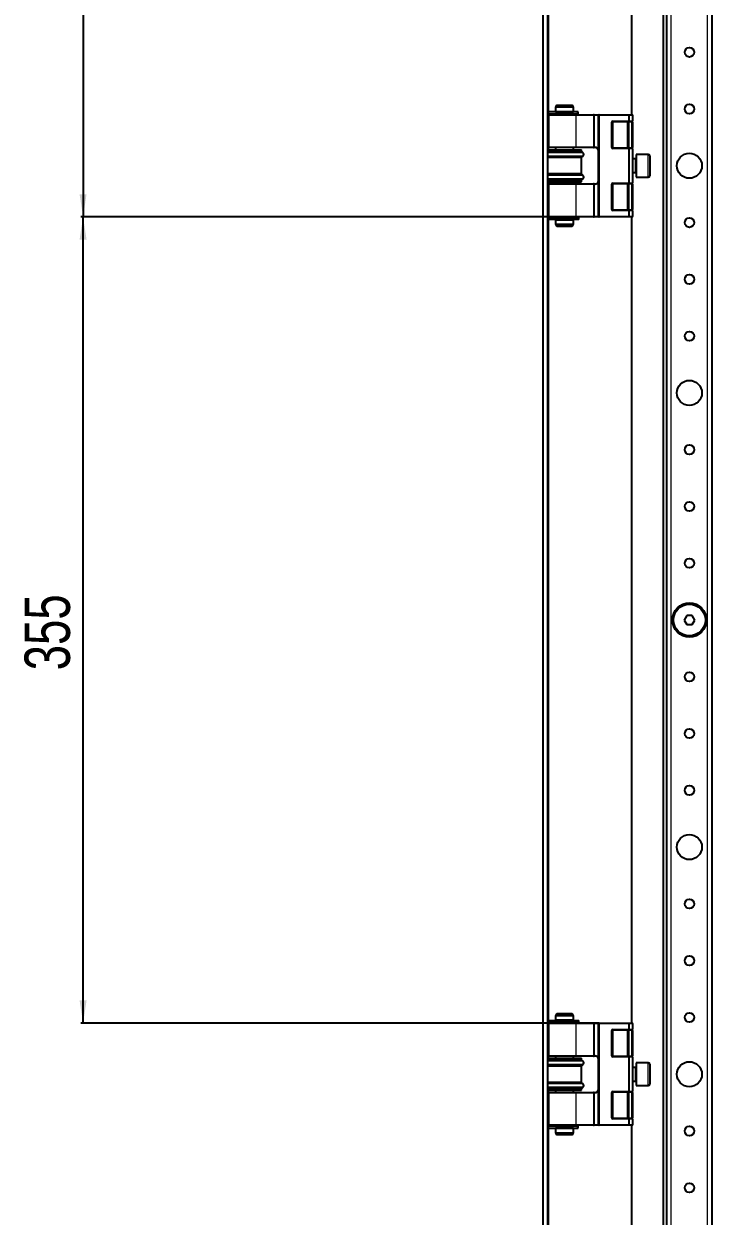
# Model space of a CAD drawing. Header units: millimetres. Extents: x -983 to 2905, y -1229 to 1219.
# Drawn here: x -983 to -680, y -386 to 139 of the extents above; entities that cross this region are included whole.
import ezdxf

# ---------------------------------------------------------------- set-up
doc = ezdxf.new("R2010")
doc.units = ezdxf.units.MM
doc.layers.add('FORMAT', color=7, linetype='Continuous')
doc.styles.add('SLDTEXTSTYLE0', font='TXT', dxfattribs={"width": 0.75})
doc.dimstyles.new('SLDDIMSTYLE0', dxfattribs={"dimtxt": 20, "dimasz": 10, "dimexe": 0, "dimexo": 0.0625, "dimgap": 5, "dimtad": 2, "dimdec": 1, "dimrnd": 1e-09, "dimzin": 12, "dimdsep": 46, "dimtxsty": 'SLDTEXTSTYLE0', "dimsah": 1, "dimcen": 0.09, "dimadec": 0, "dimazin": 3, "dimtfac": 1, "dimtofl": 0, "dimtmove": 0, "dimatfit": 3, "dimfxl": 0, "dimfrac": 2, "dimtolj": 1, "dimtzin": 12, "dimarcsym": 0})

# ---------------------------------------------------------------- blocks, each defined once
blk = doc.blocks.new('_D_6')
at = {"layer": 'FORMAT'}
for p, q in [((-751.47, 449.38), (-957.65, 449.38)), ((-956.65, 449.38), (-956.65, 54.38)), ((-739.86, 54.38), (-957.65, 54.38))]:
    blk.add_line(p, q, dxfattribs=at)
for points in [[(-956.65, 449.38), (-958.19, 439.38), (-955.11, 439.38)], [(-956.65, 54.38), (-955.11, 64.38), (-958.19, 64.38)]]:
    blk.add_solid(points, dxfattribs=at)
at = {"layer": 'FORMAT', "insert": (-982.43, 229.72), "char_height": 20, "attachment_point": 1, "rotation": 90, "style": 'SLDTEXTSTYLE0'}
blk.add_mtext('395', dxfattribs=at)
blk = doc.blocks.new('_D_7')
at = {"layer": 'FORMAT'}
for p, q in [((-729.47, 54.38), (-957.65, 54.38)), ((-956.65, -300.62), (-956.65, 54.38)), ((-729.47, -300.62), (-957.65, -300.62))]:
    blk.add_line(p, q, dxfattribs=at)
for points in [[(-956.65, 54.38), (-958.19, 44.38), (-955.11, 44.38)], [(-956.65, -300.62), (-955.11, -290.62), (-958.19, -290.62)]]:
    blk.add_solid(points, dxfattribs=at)
at = {"layer": 'FORMAT', "insert": (-982.43, -145.28), "char_height": 20, "attachment_point": 1, "rotation": 90, "style": 'SLDTEXTSTYLE0'}
blk.add_mtext('355', dxfattribs=at)

msp = doc.modelspace()

# ---------------------------------------------------------------- linework, layer by layer
at = {"color": 7, "linetype": 'Continuous', "lineweight": 25}
for p, q in [((-754.16, 554.38), (-754.16, -800.62)), ((-752.16, 554.38), (-752.16, -800.62)), ((-701.16, 522.88), (-701.16, -769.12)), ((-699.66, -740.62), (-699.66, 494.38)), ((-679.66, -740.62), (-679.66, 494.38)), ((-715.16, 404.38), (-715.16, 99.38)), ((-751.81, 100.58), (-751.81, 99.68)), ((-738.82, 100.58), (-751.81, 100.58)), ((-748.08, 103.63), (-748.66, 102.63)), ((-748.66, 102.63), (-748.66, 100.63)), ((-745.19, 102.63), (-748.66, 102.63)), ((-748.66, 100.63), (-745.19, 100.63)), ((-748.16, 100.63), (-748.16, 100.58)), ((-748.08, 103.63), (-745.11, 103.63)), ((-740.66, 102.63), (-745.19, 102.63)), ((-745.19, 100.63), (-740.66, 100.63)), ((-745.11, 103.63), (-741.24, 103.63)), ((-740.66, 102.63), (-741.24, 103.63)), ((-741.16, 100.58), (-741.16, 100.63)), ((-740.66, 100.63), (-740.66, 102.63)), ((-738.74, 100.58), (-738.82, 100.58)), ((-738.74, 99.68), (-738.74, 100.58)), ((-738.72, 100.58), (-738.74, 100.58)), ((-738.72, 99.68), (-738.72, 100.58)), ((-738.82, 99.68), (-751.81, 99.68)), ((-751.66, 99.18), (-751.66, 85.08)), ((-751.46, 99.38), (-739.85, 99.38)), ((-748.66, 99.63), (-748.66, 99.38)), ((-748.66, 99.63), (-745.19, 99.63)), ((-748.16, 99.68), (-748.16, 99.63)), ((-745.19, 99.63), (-740.66, 99.63)), ((-741.16, 99.63), (-741.16, 99.68)), ((-740.66, 99.38), (-740.66, 99.63)), ((-739.85, 99.38), (-731.96, 99.38)), ((-738.74, 99.68), (-738.82, 99.68)), ((-738.72, 99.68), (-738.74, 99.68)), ((-731.68, 99.38), (-731.96, 99.38)), ((-731.68, 99.38), (-729.46, 99.38)), ((-729.66, 54.58), (-729.66, 99.18)), ((-729.46, 99.38), (-716.24, 99.38)), ((-723.66, 96.08), (-723.66, 84.98)), ((-716.28, 96.38), (-723.36, 96.38)), ((-716.66, 96.08), (-716.66, 84.98)), ((-714.96, 96.38), (-716.28, 96.38)), ((-716.24, 99.38), (-714.86, 99.38)), ((-716.16, 96.68), (-716.16, 99.18)), ((-714.66, 99.18), (-714.66, 96.68)), ((-714.66, 96.08), (-714.66, 96.68)), ((-714.66, 96.08), (-714.66, 84.98)), ((-739.85, 84.88), (-751.46, 84.88)), ((-748.66, 84.88), (-748.66, 83.88)), ((-740.66, 83.88), (-740.66, 84.88)), ((-731.96, 84.88), (-739.85, 84.88)), ((-731.96, 84.88), (-731.68, 84.88)), ((-731.16, 84.88), (-731.68, 84.88)), ((-723.36, 84.68), (-716.28, 84.68)), ((-716.28, 84.68), (-714.96, 84.68)), ((-716.16, 69.38), (-716.16, 84.38)), ((-714.66, 84.38), (-714.66, 84.98)), ((-714.66, 84.38), (-714.66, 69.38)), ((-752.16, 83.88), (-737.16, 83.88)), ((-737.16, 83.28), (-752.16, 83.28)), ((-737.16, 80.48), (-752.16, 80.48)), ((-737.16, 83.28), (-737.16, 83.88)), ((-736.46, 82.6), (-737.16, 83.28)), ((-737.16, 80.48), (-736.46, 81.17)), ((-737.16, 73.28), (-737.16, 80.48)), ((-713.41, 79.88), (-714.66, 79.88)), ((-707.76, 81.88), (-713.16, 81.88)), ((-713.16, 81.88), (-713.16, 71.88)), ((-707.16, 81.28), (-707.16, 72.48)), ((-714.66, 73.88), (-713.41, 73.88)), ((-737.16, 73.28), (-752.16, 73.28)), ((-737.16, 70.48), (-752.16, 70.48)), ((-752.16, 69.88), (-737.16, 69.88)), ((-751.66, 68.68), (-751.66, 54.58)), ((-751.46, 68.88), (-739.85, 68.88)), ((-748.66, 69.88), (-748.66, 68.88)), ((-740.66, 68.88), (-740.66, 69.88)), ((-739.85, 68.88), (-731.96, 68.88)), ((-736.46, 72.6), (-737.16, 73.28)), ((-737.16, 70.48), (-736.46, 71.17)), ((-737.16, 69.88), (-737.16, 70.48)), ((-731.68, 68.88), (-731.96, 68.88)), ((-731.68, 68.88), (-731.16, 68.88)), ((-723.66, 68.78), (-723.66, 57.68)), ((-716.28, 69.08), (-723.36, 69.08)), ((-716.66, 68.78), (-716.66, 57.68)), ((-714.96, 69.08), (-716.28, 69.08)), ((-714.66, 68.78), (-714.66, 69.38)), ((-714.66, 68.78), (-714.66, 57.68)), ((-713.16, 71.88), (-707.76, 71.88)), ((-751.81, 54.08), (-751.81, 53.18)), ((-738.34, 54.08), (-751.81, 54.08)), ((-738.34, 53.18), (-751.81, 53.18)), ((-739.85, 54.38), (-751.46, 54.38)), ((-748.66, 54.38), (-748.66, 54.13)), ((-748.66, 54.13), (-745.19, 54.13)), ((-748.66, 53.13), (-748.66, 51.13)), ((-748.66, 53.13), (-745.19, 53.13)), ((-748.16, 54.13), (-748.16, 54.08)), ((-748.16, 53.18), (-748.16, 53.13)), ((-745.19, 54.13), (-740.66, 54.13)), ((-745.19, 53.13), (-740.66, 53.13)), ((-741.16, 54.08), (-741.16, 54.13)), ((-741.16, 53.13), (-741.16, 53.18)), ((-740.66, 54.13), (-740.66, 54.38)), ((-740.66, 51.13), (-740.66, 53.13)), ((-731.96, 54.38), (-739.85, 54.38)), ((-738.29, 54.08), (-738.34, 54.08)), ((-738.29, 53.18), (-738.34, 53.18)), ((-738.29, 53.18), (-738.29, 54.08)), ((-731.96, 54.38), (-731.68, 54.38)), ((-729.46, 54.38), (-731.68, 54.38)), ((-716.24, 54.38), (-729.46, 54.38)), ((-723.36, 57.38), (-716.28, 57.38)), ((-716.28, 57.38), (-714.96, 57.38)), ((-714.86, 54.38), (-716.24, 54.38)), ((-716.16, 54.58), (-716.16, 57.08)), ((-715.16, 54.38), (-715.16, -300.62)), ((-714.66, 57.08), (-714.66, 57.68)), ((-714.66, 57.08), (-714.66, 54.58)), ((-748.66, 51.13), (-748.08, 50.13)), ((-748.66, 51.13), (-740.66, 51.13)), ((-741.24, 50.13), (-748.08, 50.13)), ((-741.24, 50.13), (-740.66, 51.13)), ((-690.81, -121.12), (-691.97, -123.12)), ((-691.97, -123.12), (-690.81, -125.12)), ((-688.5, -121.12), (-690.81, -121.12)), ((-690.81, -125.12), (-688.5, -125.12)), ((-687.35, -123.12), (-688.5, -121.12)), ((-688.5, -125.12), (-687.35, -123.12)), ((-748.08, -296.37), (-748.66, -297.37)), ((-748.66, -297.37), (-748.66, -299.37)), ((-745.19, -297.37), (-748.66, -297.37)), ((-748.08, -296.37), (-745.11, -296.37)), ((-740.66, -297.37), (-745.19, -297.37)), ((-745.11, -296.37), (-741.24, -296.37)), ((-740.66, -297.37), (-741.24, -296.37)), ((-740.66, -299.37), (-740.66, -297.37)), ((-751.81, -299.42), (-751.81, -300.32)), ((-751.81, -299.42), (-738.34, -299.42)), ((-751.81, -300.32), (-738.34, -300.32)), ((-751.66, -300.82), (-751.66, -314.92)), ((-751.46, -300.62), (-739.85, -300.62)), ((-740.66, -299.37), (-748.66, -299.37)), ((-748.66, -300.37), (-748.66, -300.62)), ((-740.66, -300.37), (-748.66, -300.37)), ((-748.16, -299.37), (-748.16, -299.42)), ((-748.16, -300.32), (-748.16, -300.37)), ((-741.16, -299.42), (-741.16, -299.37)), ((-741.16, -300.37), (-741.16, -300.32)), ((-740.66, -300.62), (-740.66, -300.37)), ((-739.85, -300.62), (-731.96, -300.62)), ((-738.34, -299.42), (-738.29, -299.42)), ((-738.34, -300.32), (-738.29, -300.32)), ((-738.29, -300.32), (-738.29, -299.42)), ((-731.68, -300.62), (-731.96, -300.62)), ((-731.68, -300.62), (-729.46, -300.62)), ((-729.66, -345.42), (-729.66, -300.82)), ((-729.46, -300.62), (-716.24, -300.62)), ((-723.66, -303.92), (-723.66, -315.02)), ((-716.28, -303.62), (-723.36, -303.62)), ((-716.66, -303.92), (-716.66, -315.02)), ((-714.96, -303.62), (-716.28, -303.62)), ((-716.24, -300.62), (-714.86, -300.62)), ((-716.16, -303.32), (-716.16, -300.82)), ((-714.66, -300.82), (-714.66, -303.32)), ((-714.66, -303.92), (-714.66, -303.32)), ((-714.66, -303.92), (-714.66, -315.02)), ((-752.16, -316.12), (-737.16, -316.12)), ((-737.16, -316.72), (-752.16, -316.72)), ((-737.16, -319.52), (-752.16, -319.52)), ((-739.85, -315.12), (-751.46, -315.12)), ((-748.66, -315.12), (-748.66, -316.12)), ((-740.66, -316.12), (-740.66, -315.12)), ((-731.96, -315.12), (-739.85, -315.12)), ((-737.16, -316.72), (-737.16, -316.12)), ((-736.46, -317.4), (-737.16, -316.72)), ((-737.16, -319.52), (-736.46, -318.83)), ((-737.16, -326.72), (-737.16, -319.52)), ((-731.96, -315.12), (-731.68, -315.12)), ((-731.16, -315.12), (-731.68, -315.12)), ((-723.36, -315.32), (-716.28, -315.32)), ((-716.28, -315.32), (-714.96, -315.32)), ((-716.16, -330.62), (-716.16, -315.62)), ((-714.66, -315.62), (-714.66, -315.02)), ((-714.66, -315.62), (-714.66, -330.62)), ((-713.41, -320.12), (-714.66, -320.12)), ((-707.76, -318.12), (-713.16, -318.12)), ((-713.16, -318.12), (-713.16, -323.12)), ((-707.16, -318.72), (-707.16, -323.12)), ((-713.16, -323.12), (-713.16, -328.12)), ((-707.16, -323.12), (-707.16, -327.52)), ((-737.16, -326.72), (-752.16, -326.72)), ((-737.16, -329.52), (-752.16, -329.52)), ((-752.16, -330.12), (-737.16, -330.12)), ((-748.66, -330.12), (-748.66, -331.12)), ((-740.66, -331.12), (-740.66, -330.12)), ((-736.46, -327.4), (-737.16, -326.72)), ((-737.16, -329.52), (-736.46, -328.83)), ((-737.16, -330.12), (-737.16, -329.52)), ((-714.66, -326.12), (-713.41, -326.12)), ((-714.66, -331.22), (-714.66, -330.62)), ((-713.16, -328.12), (-707.76, -328.12)), ((-751.66, -331.32), (-751.66, -345.42)), ((-751.46, -331.12), (-739.85, -331.12)), ((-739.85, -331.12), (-731.96, -331.12)), ((-731.68, -331.12), (-731.96, -331.12)), ((-731.68, -331.12), (-731.16, -331.12)), ((-723.66, -331.22), (-723.66, -342.32)), ((-716.28, -330.92), (-723.36, -330.92)), ((-716.66, -331.22), (-716.66, -342.32)), ((-714.96, -330.92), (-716.28, -330.92)), ((-714.66, -331.22), (-714.66, -342.32)), ((-751.81, -345.92), (-751.81, -346.82)), ((-751.81, -345.92), (-738.82, -345.92)), ((-739.85, -345.62), (-751.46, -345.62)), ((-748.66, -345.62), (-748.66, -345.87)), ((-740.66, -345.87), (-748.66, -345.87)), ((-748.16, -345.87), (-748.16, -345.92)), ((-741.16, -345.92), (-741.16, -345.87)), ((-740.66, -345.87), (-740.66, -345.62)), ((-731.96, -345.62), (-739.85, -345.62)), ((-738.82, -345.92), (-738.74, -345.92)), ((-738.74, -346.82), (-738.74, -345.92)), ((-738.74, -345.92), (-738.72, -345.92)), ((-738.72, -346.82), (-738.72, -345.92)), ((-731.96, -345.62), (-731.68, -345.62)), ((-729.46, -345.62), (-731.68, -345.62)), ((-716.24, -345.62), (-729.46, -345.62)), ((-723.36, -342.62), (-716.28, -342.62)), ((-716.28, -342.62), (-714.96, -342.62)), ((-714.86, -345.62), (-716.24, -345.62)), ((-716.16, -345.42), (-716.16, -342.92)), ((-715.16, -345.62), (-715.16, -650.62)), ((-714.66, -342.92), (-714.66, -342.32)), ((-714.66, -342.92), (-714.66, -345.42)), ((-751.81, -346.82), (-738.82, -346.82)), ((-748.66, -346.87), (-748.66, -348.87)), ((-740.66, -346.87), (-748.66, -346.87)), ((-748.66, -348.87), (-748.08, -349.87)), ((-748.66, -348.87), (-740.66, -348.87)), ((-748.16, -346.82), (-748.16, -346.87)), ((-741.24, -349.87), (-748.08, -349.87)), ((-741.24, -349.87), (-740.66, -348.87)), ((-741.16, -346.87), (-741.16, -346.82)), ((-740.66, -348.87), (-740.66, -346.87)), ((-738.82, -346.82), (-738.74, -346.82)), ((-738.74, -346.82), (-738.72, -346.82))]:
    msp.add_line(p, q, dxfattribs=at)
at = {"color": 8, "linetype": 'Continuous', "lineweight": 18}
for p, q in [((-697.66, -740.62), (-697.66, 494.38)), ((-681.66, -740.62), (-681.66, 494.38)), ((-751.56, 100.58), (-751.56, 403.18)), ((-738.82, 99.68), (-738.82, 100.58)), ((-739.71, 99.18), (-751.66, 99.18)), ((-751.56, 99.36), (-751.56, 99.68)), ((-739.71, 99.18), (-739.71, 85.08)), ((-731.82, 99.18), (-739.71, 99.18)), ((-731.82, 85.08), (-731.82, 99.18)), ((-731.68, 99.18), (-731.82, 99.18)), ((-731.68, 99.18), (-731.68, 99.38)), ((-731.68, 99.18), (-731.68, 85.08)), ((-729.66, 99.18), (-731.68, 99.18)), ((-729.66, 99.18), (-729.46, 99.18)), ((-729.46, 99.38), (-729.46, 99.18)), ((-729.46, 99.18), (-729.46, 54.58)), ((-716.16, 99.18), (-729.46, 99.18)), ((-723.96, 84.98), (-723.96, 96.08)), ((-723.96, 96.08), (-723.66, 96.08)), ((-723.66, 96.08), (-723.36, 96.08)), ((-723.36, 96.68), (-716.16, 96.68)), ((-723.36, 96.68), (-723.36, 96.38)), ((-723.36, 96.38), (-723.36, 96.08)), ((-716.96, 96.08), (-723.36, 96.08)), ((-723.36, 96.08), (-723.36, 84.98)), ((-716.96, 96.38), (-716.96, 96.08)), ((-716.96, 96.08), (-716.66, 96.08)), ((-716.96, 84.98), (-716.96, 96.08)), ((-716.66, 96.08), (-716.36, 96.08)), ((-716.36, 96.38), (-716.36, 96.08)), ((-714.96, 96.08), (-716.36, 96.08)), ((-716.36, 96.08), (-716.36, 84.98)), ((-714.66, 99.18), (-716.16, 99.18)), ((-716.16, 96.68), (-714.66, 96.68)), ((-714.96, 96.38), (-714.96, 96.08)), ((-714.66, 96.08), (-714.96, 96.08)), ((-714.96, 84.98), (-714.96, 96.08)), ((-751.66, 85.08), (-739.71, 85.08)), ((-751.56, 83.88), (-751.56, 84.91)), ((-739.71, 85.08), (-731.82, 85.08)), ((-731.68, 85.08), (-731.82, 85.08)), ((-731.68, 84.88), (-731.68, 85.08)), ((-731.68, 85.08), (-731.16, 85.08)), ((-731.16, 84.88), (-731.16, 85.08)), ((-723.66, 84.98), (-723.96, 84.98)), ((-723.36, 84.98), (-723.66, 84.98)), ((-723.36, 84.98), (-716.96, 84.98)), ((-723.36, 84.98), (-723.36, 84.68)), ((-723.36, 84.68), (-723.36, 84.38)), ((-716.16, 84.38), (-723.36, 84.38)), ((-716.96, 84.98), (-716.96, 84.68)), ((-716.66, 84.98), (-716.96, 84.98)), ((-716.36, 84.98), (-716.66, 84.98)), ((-716.36, 84.98), (-714.96, 84.98)), ((-716.36, 84.98), (-716.36, 84.68)), ((-714.66, 84.38), (-716.16, 84.38)), ((-714.96, 84.98), (-714.96, 84.68)), ((-714.96, 84.98), (-714.66, 84.98)), ((-736.46, 82.6), (-752.16, 82.6)), ((-736.46, 81.17), (-752.16, 81.17)), ((-713.41, 76.88), (-713.41, 79.88)), ((-707.76, 71.88), (-707.76, 81.88)), ((-713.41, 73.88), (-713.41, 76.88)), ((-736.46, 72.6), (-752.16, 72.6)), ((-736.46, 71.17), (-752.16, 71.17)), ((-739.71, 68.68), (-751.66, 68.68)), ((-751.56, 68.86), (-751.56, 69.88)), ((-739.71, 68.68), (-739.71, 54.58)), ((-731.82, 68.68), (-739.71, 68.68)), ((-731.82, 54.58), (-731.82, 68.68)), ((-731.82, 68.68), (-731.68, 68.68)), ((-731.68, 68.68), (-731.68, 68.88)), ((-731.68, 68.68), (-731.68, 54.58)), ((-731.16, 68.68), (-731.68, 68.68)), ((-731.16, 68.68), (-731.16, 68.88)), ((-723.96, 57.68), (-723.96, 68.78)), ((-723.96, 68.78), (-723.66, 68.78)), ((-723.66, 68.78), (-723.36, 68.78)), ((-723.36, 69.38), (-716.16, 69.38)), ((-723.36, 69.08), (-723.36, 69.38)), ((-723.36, 69.08), (-723.36, 68.78)), ((-716.96, 68.78), (-723.36, 68.78)), ((-723.36, 68.78), (-723.36, 57.68)), ((-716.96, 69.08), (-716.96, 68.78)), ((-716.96, 68.78), (-716.66, 68.78)), ((-716.96, 57.68), (-716.96, 68.78)), ((-716.66, 68.78), (-716.36, 68.78)), ((-716.36, 68.78), (-716.36, 69.08)), ((-714.96, 68.78), (-716.36, 68.78)), ((-716.36, 68.78), (-716.36, 57.68)), ((-716.16, 69.38), (-714.66, 69.38)), ((-714.96, 68.78), (-714.96, 69.08)), ((-714.96, 68.78), (-714.66, 68.78)), ((-714.96, 57.68), (-714.96, 68.78)), ((-751.66, 54.58), (-739.71, 54.58)), ((-751.56, 54.08), (-751.56, 54.41)), ((-751.56, -299.42), (-751.56, 53.18)), ((-739.71, 54.58), (-731.82, 54.58)), ((-738.34, 53.18), (-738.34, 54.08)), ((-731.82, 54.58), (-731.68, 54.58)), ((-731.68, 54.38), (-731.68, 54.58)), ((-731.68, 54.58), (-729.66, 54.58)), ((-729.46, 54.58), (-729.66, 54.58)), ((-729.46, 54.58), (-716.16, 54.58)), ((-729.46, 54.58), (-729.46, 54.38)), ((-723.96, 57.68), (-723.66, 57.68)), ((-723.66, 57.68), (-723.36, 57.68)), ((-723.36, 57.68), (-716.96, 57.68)), ((-723.36, 57.68), (-723.36, 57.38)), ((-723.36, 57.08), (-723.36, 57.38)), ((-716.16, 57.08), (-723.36, 57.08)), ((-716.96, 57.68), (-716.96, 57.38)), ((-716.96, 57.68), (-716.66, 57.68)), ((-716.66, 57.68), (-716.36, 57.68)), ((-716.36, 57.38), (-716.36, 57.68)), ((-716.36, 57.68), (-714.96, 57.68)), ((-714.66, 57.08), (-716.16, 57.08)), ((-716.16, 54.58), (-714.66, 54.58)), ((-714.96, 57.38), (-714.96, 57.68)), ((-714.96, 57.68), (-714.66, 57.68)), ((-739.71, -300.82), (-751.66, -300.82)), ((-751.56, -300.64), (-751.56, -300.32)), ((-739.71, -300.82), (-739.71, -314.92)), ((-731.82, -300.82), (-739.71, -300.82)), ((-738.34, -299.42), (-738.34, -300.32)), ((-731.82, -314.92), (-731.82, -300.82)), ((-731.68, -300.82), (-731.82, -300.82)), ((-731.68, -300.82), (-731.68, -300.62)), ((-731.68, -300.82), (-731.68, -314.92)), ((-729.66, -300.82), (-731.68, -300.82)), ((-729.66, -300.82), (-729.46, -300.82)), ((-729.46, -300.62), (-729.46, -300.82)), ((-729.46, -300.82), (-729.46, -345.42)), ((-716.16, -300.82), (-729.46, -300.82)), ((-723.96, -315.02), (-723.96, -303.92)), ((-723.96, -303.92), (-723.66, -303.92)), ((-723.66, -303.92), (-723.36, -303.92)), ((-723.36, -303.32), (-716.16, -303.32)), ((-723.36, -303.32), (-723.36, -303.62)), ((-723.36, -303.62), (-723.36, -303.92)), ((-716.96, -303.92), (-723.36, -303.92)), ((-723.36, -303.92), (-723.36, -315.02)), ((-716.96, -303.62), (-716.96, -303.92)), ((-716.96, -303.92), (-716.66, -303.92)), ((-716.96, -315.02), (-716.96, -303.92)), ((-716.66, -303.92), (-716.36, -303.92)), ((-716.36, -303.62), (-716.36, -303.92)), ((-714.96, -303.92), (-716.36, -303.92)), ((-716.36, -303.92), (-716.36, -315.02)), ((-714.66, -300.82), (-716.16, -300.82)), ((-716.16, -303.32), (-714.66, -303.32)), ((-714.96, -303.62), (-714.96, -303.92)), ((-714.66, -303.92), (-714.96, -303.92)), ((-714.96, -315.02), (-714.96, -303.92)), ((-751.66, -314.92), (-739.71, -314.92)), ((-739.71, -314.92), (-731.82, -314.92)), ((-731.68, -314.92), (-731.82, -314.92)), ((-731.68, -315.12), (-731.68, -314.92)), ((-731.68, -314.92), (-731.16, -314.92)), ((-731.16, -315.12), (-731.16, -314.92)), ((-736.46, -317.4), (-752.16, -317.4)), ((-736.46, -318.83), (-752.16, -318.83)), ((-751.56, -316.12), (-751.56, -315.09)), ((-723.66, -315.02), (-723.96, -315.02)), ((-723.36, -315.02), (-723.66, -315.02)), ((-723.36, -315.02), (-716.96, -315.02)), ((-723.36, -315.02), (-723.36, -315.32)), ((-723.36, -315.32), (-723.36, -315.62)), ((-716.16, -315.62), (-723.36, -315.62)), ((-716.96, -315.02), (-716.96, -315.32)), ((-716.66, -315.02), (-716.96, -315.02)), ((-716.36, -315.02), (-716.66, -315.02)), ((-716.36, -315.02), (-714.96, -315.02)), ((-716.36, -315.02), (-716.36, -315.32)), ((-714.66, -315.62), (-716.16, -315.62)), ((-714.96, -315.02), (-714.96, -315.32)), ((-714.96, -315.02), (-714.66, -315.02)), ((-713.41, -326.12), (-713.41, -320.12)), ((-707.76, -323.12), (-707.76, -318.12)), ((-707.76, -328.12), (-707.76, -323.12)), ((-736.46, -327.4), (-752.16, -327.4)), ((-736.46, -328.83), (-752.16, -328.83)), ((-751.56, -331.14), (-751.56, -330.12)), ((-723.36, -330.62), (-716.16, -330.62)), ((-723.36, -330.92), (-723.36, -330.62)), ((-716.16, -330.62), (-714.66, -330.62)), ((-739.71, -331.32), (-751.66, -331.32)), ((-739.71, -331.32), (-739.71, -345.42)), ((-731.82, -331.32), (-739.71, -331.32)), ((-731.82, -345.42), (-731.82, -331.32)), ((-731.82, -331.32), (-731.68, -331.32)), ((-731.68, -331.32), (-731.68, -331.12)), ((-731.68, -331.32), (-731.68, -345.42)), ((-731.16, -331.32), (-731.68, -331.32)), ((-731.16, -331.32), (-731.16, -331.12)), ((-723.96, -342.32), (-723.96, -331.22)), ((-723.96, -331.22), (-723.66, -331.22)), ((-723.66, -331.22), (-723.36, -331.22)), ((-723.36, -330.92), (-723.36, -331.22)), ((-716.96, -331.22), (-723.36, -331.22)), ((-723.36, -331.22), (-723.36, -342.32)), ((-716.96, -330.92), (-716.96, -331.22)), ((-716.96, -331.22), (-716.66, -331.22)), ((-716.96, -342.32), (-716.96, -331.22)), ((-716.66, -331.22), (-716.36, -331.22)), ((-716.36, -331.22), (-716.36, -330.92)), ((-714.96, -331.22), (-716.36, -331.22)), ((-716.36, -331.22), (-716.36, -342.32)), ((-714.96, -331.22), (-714.96, -330.92)), ((-714.96, -331.22), (-714.66, -331.22)), ((-714.96, -342.32), (-714.96, -331.22)), ((-751.66, -345.42), (-739.71, -345.42)), ((-751.56, -345.92), (-751.56, -345.59)), ((-739.71, -345.42), (-731.82, -345.42)), ((-738.82, -345.92), (-738.82, -346.82)), ((-731.82, -345.42), (-731.68, -345.42)), ((-731.68, -345.62), (-731.68, -345.42)), ((-731.68, -345.42), (-729.66, -345.42)), ((-729.46, -345.42), (-729.66, -345.42)), ((-729.46, -345.42), (-716.16, -345.42)), ((-729.46, -345.42), (-729.46, -345.62)), ((-723.96, -342.32), (-723.66, -342.32)), ((-723.66, -342.32), (-723.36, -342.32)), ((-723.36, -342.32), (-716.96, -342.32)), ((-723.36, -342.32), (-723.36, -342.62)), ((-723.36, -342.92), (-723.36, -342.62)), ((-716.16, -342.92), (-723.36, -342.92)), ((-716.96, -342.32), (-716.96, -342.62)), ((-716.96, -342.32), (-716.66, -342.32)), ((-716.66, -342.32), (-716.36, -342.32)), ((-716.36, -342.62), (-716.36, -342.32)), ((-716.36, -342.32), (-714.96, -342.32)), ((-714.66, -342.92), (-716.16, -342.92)), ((-716.16, -345.42), (-714.66, -345.42)), ((-714.96, -342.62), (-714.96, -342.32)), ((-714.96, -342.32), (-714.66, -342.32)), ((-751.56, -649.42), (-751.56, -346.82))]:
    msp.add_line(p, q, dxfattribs=at)
at = {"color": 7, "linetype": 'Continuous', "lineweight": 25}
for centre, radius in [((-689.66, 126.88), 2.1), ((-689.66, 101.88), 2.1), ((-689.66, 76.88), 5.5), ((-689.66, 51.88), 2.1), ((-689.66, 26.88), 2.1), ((-689.66, 1.88), 2.1), ((-689.66, -23.12), 5.5), ((-689.66, -48.12), 2.1), ((-689.66, -73.12), 2.1), ((-689.66, -98.12), 2.1), ((-689.66, -123.12), 7.5), ((-689.66, -123.12), 7), ((-689.66, -148.12), 2.1), ((-689.66, -173.12), 2.1), ((-689.66, -198.12), 2.1), ((-689.66, -223.12), 5.5), ((-689.66, -248.12), 2.1), ((-689.66, -273.12), 2.1), ((-689.66, -298.12), 2.1), ((-689.66, -323.12), 5.5), ((-689.66, -348.12), 2.1), ((-689.66, -373.12), 2.1)]:
    msp.add_circle(centre, radius, dxfattribs=at)
for centre, radius, start, end in [((-751.46, 99.18), 0.2, 90, 180), ((-729.46, 99.18), 0.2, 90, 180), ((-723.36, 96.08), 0.3, 90, 180), ((-716.36, 96.08), 0.3, 90, 180), ((-714.96, 96.68), 0.3, 270, 0), ((-714.86, 99.18), 0.2, 0, 90), ((-751.46, 85.08), 0.2, 180, 270), ((-731.16, 83.38), 1.5, 0, 90), ((-723.36, 84.98), 0.3, 180, 270), ((-716.36, 84.98), 0.3, 180, 270), ((-714.96, 84.38), 0.3, 0, 90), ((-737.16, 81.88), 1, 314.427, 45.573), ((-713.41, 80.13), 0.25, 270, 360), ((-707.76, 81.28), 0.6, 360, 90), ((-713.41, 73.63), 0.25, 0, 90), ((-751.46, 68.68), 0.2, 90, 180), ((-737.16, 71.88), 1, 314.427, 45.573), ((-731.16, 70.38), 1.5, 270, 0), ((-723.36, 68.78), 0.3, 90, 180), ((-716.36, 68.78), 0.3, 90, 180), ((-714.96, 69.38), 0.3, 270, 0), ((-707.76, 72.48), 0.6, 270, 0), ((-751.46, 54.58), 0.2, 180, 270), ((-729.46, 54.58), 0.2, 180, 270), ((-723.36, 57.68), 0.3, 180, 270), ((-716.36, 57.68), 0.3, 180, 270), ((-714.96, 57.08), 0.3, 0, 90), ((-714.86, 54.58), 0.2, 270, 0), ((-751.46, -300.82), 0.2, 90, 180), ((-729.46, -300.82), 0.2, 90, 180), ((-723.36, -303.92), 0.3, 90, 180), ((-716.36, -303.92), 0.3, 90, 180), ((-714.96, -303.32), 0.3, 270, 0), ((-714.86, -300.82), 0.2, 0, 90), ((-751.46, -314.92), 0.2, 180, 270), ((-737.16, -318.12), 1, 314.427, 45.573), ((-731.16, -316.62), 1.5, 0, 90), ((-723.36, -315.02), 0.3, 180, 270), ((-716.36, -315.02), 0.3, 180, 270), ((-714.96, -315.62), 0.3, 0, 90), ((-713.41, -319.87), 0.25, 270, 360), ((-707.76, -318.72), 0.6, 360, 90), ((-737.16, -328.12), 1, 314.427, 45.573), ((-731.16, -329.62), 1.5, 270, 0), ((-714.96, -330.62), 0.3, 270, 0), ((-713.41, -326.37), 0.25, 0, 90), ((-707.76, -327.52), 0.6, 270, 0), ((-751.46, -331.32), 0.2, 90, 180), ((-723.36, -331.22), 0.3, 90, 180), ((-716.36, -331.22), 0.3, 90, 180), ((-751.46, -345.42), 0.2, 180, 270), ((-729.46, -345.42), 0.2, 180, 270), ((-723.36, -342.32), 0.3, 180, 270), ((-716.36, -342.32), 0.3, 180, 270), ((-714.96, -342.92), 0.3, 0, 90), ((-714.86, -345.42), 0.2, 270, 0)]:
    msp.add_arc(centre, radius, start, end, dxfattribs=at)
at = {"color": 8, "linetype": 'Continuous', "lineweight": 18}
for centre, radius, start, end in [((-739.89, 99.21), 0.179, 351.9505, 78.5782), ((-731.99, 99.21), 0.179, 351.9505, 78.5782), ((-723.36, 96.08), 0.6, 90, 180), ((-739.89, 85.06), 0.179, 281.4218, 8.0495), ((-731.99, 85.06), 0.179, 281.4218, 8.0495), ((-731.16, 83.38), 1.7, 28.0725, 90), ((-723.36, 84.98), 0.6, 180, 270), ((-739.89, 68.71), 0.179, 351.9505, 78.5782), ((-731.99, 68.71), 0.179, 351.9505, 78.5782), ((-731.16, 70.38), 1.7, 270, 331.9275), ((-723.36, 68.78), 0.6, 90, 180), ((-739.89, 54.56), 0.179, 281.4218, 8.0495), ((-731.99, 54.56), 0.179, 281.4218, 8.0495), ((-723.36, 57.68), 0.6, 180, 270), ((-739.89, -300.79), 0.179, 351.9505, 78.5782), ((-731.99, -300.79), 0.179, 351.9505, 78.5782), ((-723.36, -303.92), 0.6, 90, 180), ((-739.89, -314.94), 0.179, 281.4218, 8.0495), ((-731.99, -314.94), 0.179, 281.4218, 8.0495), ((-731.16, -316.62), 1.7, 28.0725, 90), ((-723.36, -315.02), 0.6, 180, 270), ((-731.16, -329.62), 1.7, 270, 331.9275), ((-723.36, -331.22), 0.6, 90, 180), ((-739.89, -331.29), 0.179, 351.9505, 78.5782), ((-731.99, -331.29), 0.179, 351.9505, 78.5782), ((-739.89, -345.44), 0.179, 281.4218, 8.0495), ((-731.99, -345.44), 0.179, 281.4218, 8.0495), ((-723.36, -342.32), 0.6, 180, 270)]:
    msp.add_arc(centre, radius, start, end, dxfattribs=at)
at = {"color": 7, "linetype": 'Continuous', "lineweight": 25}
for centre, major_axis, start_param, end_param in [((-716.28, 96.68), (0, 0.3), 3.141593, 4.712389), ((-716.24, 99.18), (0, 0.2), 4.712389, 6.283185), ((-716.28, 84.38), (0, 0.3), 4.712389, 6.283185), ((-716.28, 69.38), (0, 0.3), 3.141593, 4.712389), ((-716.28, 57.08), (0, 0.3), 4.712389, 6.283185), ((-716.24, 54.58), (0, 0.2), 3.141593, 4.712389), ((-716.28, -303.32), (0, 0.3), 3.141593, 4.712389), ((-716.24, -300.82), (0, 0.2), 4.712389, 6.283185), ((-716.28, -315.62), (0, 0.3), 4.712389, 6.283185), ((-716.28, -330.62), (0, 0.3), 3.141593, 4.712389), ((-716.28, -342.92), (0, 0.3), 4.712389, 6.283185), ((-716.24, -345.42), (0, 0.2), 3.141593, 4.712389)]:
    msp.add_ellipse(centre, major_axis=major_axis, ratio=0.414214, start_param=start_param, end_param=end_param, dxfattribs=at)

# ---------------------------------------------------------------- dimensions: what is measured, and where the dimension line sits
at = {"layer": 'FORMAT'}
for p1, p2, picture, middle in [((-751.46, 449.38), (-739.85, 54.38), '_D_6', (-956.65, 251.88)), ((-729.46, -300.62), (-729.46, 54.38), '_D_7', (-956.65, -123.12))]:
    dim = msp.add_linear_dim(base=(-956.65, 54.38), p1=p1, p2=p2, angle=90, dimstyle='SLDDIMSTYLE0', dxfattribs=at)
    dim.commit()
    dim.dimension.update_dxf_attribs({"geometry": picture, "text_midpoint": middle, "dimtype": 160})

doc.saveas('drawing.dxf')
